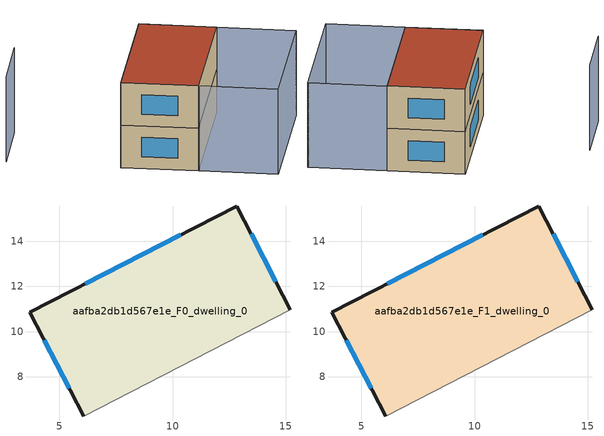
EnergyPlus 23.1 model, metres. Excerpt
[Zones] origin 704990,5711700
aafba2db1d567e1e_F0_dwelling_0
 floor ground (EU_floor_Construction): 12.82,15.55 15.2,10.98 6.08,6.28 3.68,10.85 z0
 wall outside (EU_wall_Construction): 15.2,10.98 12.82,15.55 3.68,10.85 6.08,6.28 z0:3
 wall adiabatic (EU_wall_Construction): 6.08,6.28 15.2,10.98 z0:3
 window (EU_Window_Construction): 10.35,14.28 6.15,12.12 / 14.56,12.21 13.47,14.31 / 4.33,9.61 5.43,7.51 z0.81:2.19
aafba2db1d567e1e_F1_dwelling_0
 floor to aafba2db1d567e1e_F0_dwelling_0 (EU_floor_Construction): 12.82,15.55 15.2,10.98 6.08,6.28 3.68,10.85 z3
 wall outside (EU_wall_Construction): 15.2,10.98 12.82,15.55 3.68,10.85 6.08,6.28 z3:6
 wall adiabatic (EU_wall_Construction): 6.08,6.28 15.2,10.98 z3:6
 window (EU_Window_Construction): 10.35,14.28 6.15,12.12 / 14.56,12.21 13.47,14.31 / 4.33,9.61 5.43,7.51 z3.81:5.19
 roof outside (EU_roof_Construction): 15.2,10.98 12.82,15.55 3.68,10.85 6.08,6.28 z6
shading: 4.8,19.99 0.32,17.63 / 17.6,6.35 8.47,1.65 / 8.47,1.65 6.08,6.28 / 6.08,6.28 15.21,10.98 / 15.21,10.98 17.6,6.35 z0:6
[Building]
EU S2 Campaign: North Axis=0; Terrain=City; Solar Distribution=FullExterior
[Site:Location]
London: Latitude=51.5; Longitude=-0.5; Time Zone=0; Elevation=25
[SizingPeriod:WeatherFileDays]
AnnualSizingPeriod: Begin Month=1; Begin Day of Month=1; End Month=12; End Day of Month=31; Day of Week for Start Day=Monday; Use Weather File Daylight Saving Period=No; Use Weather File Rain and Snow Indicators=No
[MATERIAL]
EU_InternalMass_Material: Roughness=MediumRough; Thickness=0.1; Conductivity=1; Density=1800; Specific Heat=900; Thermal Absorptance=0.9; Solar Absorptance=0.7; Visible Absorptance=0.7
[MATERIAL:NOMASS] Roughness=MediumRough; Thermal Absorptance=0.9; Solar Absorptance=0.7; Visible Absorptance=0.7
Name | Thermal Resistance
EU_wall_NoMass | 0.727863
EU_roof_NoMass | 0.773354
EU_floor_NoMass | 1.79329
[WINDOWMATERIAL:SIMPLEGLAZINGSYSTEM]
EU_Window_SimpleGlazing: UFactor=2.58614; Solar Heat Gain Coefficient=0.76; Visible Transmittance=0.76
[CONSTRUCTION]
EU_wall_Construction: EU_wall_NoMass
EU_roof_Construction: EU_roof_NoMass
EU_floor_Construction: EU_floor_NoMass
EU_Window_Construction: EU_Window_SimpleGlazing
EU_InternalMass_Construction: EU_InternalMass_Material
[ZONE] Type=1; Multiplier=1; Ceiling Height=autocalculate; Floor Area=autocalculate; Part of Total Floor Area=Yes
Name | Volume
aafba2db1d567e1e_F0_dwelling_0 | 158.875
aafba2db1d567e1e_F1_dwelling_0 | 158.873
[INTERNALMASS] Construction=EU_InternalMass_Construction; Surface Area=52.9584
Name | Zone or ZoneList
aafba2db1d567e1e_F0_dwelling_0_EU_InternalMass | aafba2db1d567e1e_F0_dwelling_0
aafba2db1d567e1e_F1_dwelling_0_EU_InternalMass | aafba2db1d567e1e_F1_dwelling_0
[OTHEREQUIPMENT] Fuel Type=Electricity; Design Level Calculation Method=Watts/Area; Power per Zone Floor Area=1; Fraction Latent=0; Fraction Radiant=0; Fraction Lost=0; Carbon Dioxide Generation Rate=0; EndUse Subcategory=EU_Step8_InternalGains
Name | Zone or ZoneList or Space or SpaceList | Schedule
EU_Step8_InternalGain_aafba2db1d567e1e_F0_dwelling_0_f000 | aafba2db1d567e1e_F0_dwelling_0 | EU_Step8_GainSchedule_aafba2db1d567e1e_F0_dwelling_0_f000
EU_Step8_InternalGain_aafba2db1d567e1e_F1_dwelling_0_f000 | aafba2db1d567e1e_F1_dwelling_0 | EU_Step8_GainSchedule_aafba2db1d567e1e_F1_dwelling_0_f000
[ZONEVENTILATION:DESIGNFLOWRATE] Schedule=EU_AlwaysOn; Design Flow Rate Calculation Method=AirChanges/Hour; Air Changes per Hour=0.484901; Ventilation Type=Natural; Fan Pressure Rise=0; Fan Total Efficiency=1; Constant Term Coefficient=1; Temperature Term Coefficient=0; Velocity Term Coefficient=0; Velocity Squared Term Coefficient=0; Minimum Indoor Temperature=-100; Maximum Indoor Temperature=100; Delta Temperature=-100; Minimum Outdoor Temperature=-100; Maximum Outdoor Temperature=100; Maximum Wind Speed=40
Name | Zone or ZoneList or Space or SpaceList
EU_ConstantAir_aafba2db1d567e1e_F0_dwelling_0 | aafba2db1d567e1e_F0_dwelling_0
EU_ConstantAir_aafba2db1d567e1e_F1_dwelling_0 | aafba2db1d567e1e_F1_dwelling_0
[HVACTEMPLATE:THERMOSTAT] Constant Heating Setpoint=20; Constant Cooling Setpoint=50
EU_HeatOnly_aafba2db1d567e1e_F0_dwelling_0; EU_HeatOnly_aafba2db1d567e1e_F1_dwelling_0
[HVACTEMPLATE:ZONE:IDEALLOADSAIRSYSTEM] System Availability Schedule=EU_AlwaysOn; Maximum Heating Supply Air Temperature=50; Minimum Cooling Supply Air Temperature=13; Maximum Heating Supply Air Humidity Ratio=0.0156; Minimum Cooling Supply Air Humidity Ratio=0.0077; Heating Limit=NoLimit; Cooling Limit=NoLimit; Heating Availability Schedule=EU_AlwaysOn; Cooling Availability Schedule=EU_CoolingOff; Dehumidification Control Type=ConstantSensibleHeatRatio; Cooling Sensible Heat Ratio=0.7; Dehumidification Setpoint=60; Humidification Control Type=None; Humidification Setpoint=30; Outdoor Air Method=None; Outdoor Air Flow Rate per Person=0.00944; Outdoor Air Flow Rate per Zone Floor Area=0; Outdoor Air Flow Rate per Zone=0; Demand Controlled Ventilation Type=None; Outdoor Air Economizer Type=NoEconomizer; Heat Recovery Type=None; Sensible Heat Recovery Effectiveness=0.7; Latent Heat Recovery Effectiveness=0.65
Name | Template Thermostat
aafba2db1d567e1e_F0_dwelling_0 | EU_HeatOnly_aafba2db1d567e1e_F0_dwelling_0
aafba2db1d567e1e_F1_dwelling_0 | EU_HeatOnly_aafba2db1d567e1e_F1_dwelling_0
[SIZING:ZONE] Zone Cooling Design Supply Air Temperature Input Method=SupplyAirTemperature; Zone Cooling Design Supply Air Temperature=13; Zone Heating Design Supply Air Temperature Input Method=SupplyAirTemperature; Zone Heating Design Supply Air Temperature=50; Zone Cooling Design Supply Air Humidity Ratio=0.008; Zone Heating Design Supply Air Humidity Ratio=0.008; Cooling Design Air Flow Method=DesignDay; Cooling Design Air Flow Rate=0; Cooling Minimum Air Flow per Zone Floor Area=0.000762; Cooling Minimum Air Flow=0; Cooling Minimum Air Flow Fraction=0.2; Heating Design Air Flow Method=DesignDay; Heating Design Air Flow Rate=0; Heating Maximum Air Flow per Zone Floor Area=0.002032; Heating Maximum Air Flow=0.141576; Heating Maximum Air Flow Fraction=0.3; Account for Dedicated Outdoor Air System=No; Dedicated Outdoor Air System Control Strategy=NeutralSupplyAir; Dedicated Outdoor Air Low Setpoint Temperature for Design=autosize; Dedicated Outdoor Air High Setpoint Temperature for Design=autosize; Zone Load Sizing Method=Sensible Load Only No Latent Load; Zone Latent Cooling Design Supply Air Humidity Ratio Input Method=HumidityRatioDifference; Zone Cooling Design Supply Air Humidity Ratio Difference=0.005; Zone Latent Heating Design Supply Air Humidity Ratio Input Method=HumidityRatioDifference; Zone Humidification Design Supply Air Humidity Ratio Difference=0.005
aafba2db1d567e1e_F0_dwelling_0; aafba2db1d567e1e_F1_dwelling_0
[SCHEDULE:CONSTANT]
Name | Hourly Value
EU_AlwaysOn | 1
EU_CoolingOff | 0
[SCHEDULE:FILE] Column Number=1; Rows to Skip at Top=0; Number of Hours of Data=8760; Column Separator=Comma; Interpolate to Timestep=No; Minutes per Item=60; Adjust Schedule for Daylight Savings=Yes
Name | File
EU_Step8_GainSchedule_aafba2db1d567e1e_F0_dwelling_0_f000 | ../../schedules/aafba2db1d567e1e/aafba2db1d567e1e_F0_dwelling_0_f000_gain.csv
EU_Step8_GainSchedule_aafba2db1d567e1e_F1_dwelling_0_f000 | ../../schedules/aafba2db1d567e1e/aafba2db1d567e1e_F1_dwelling_0_f000_gain.csv
